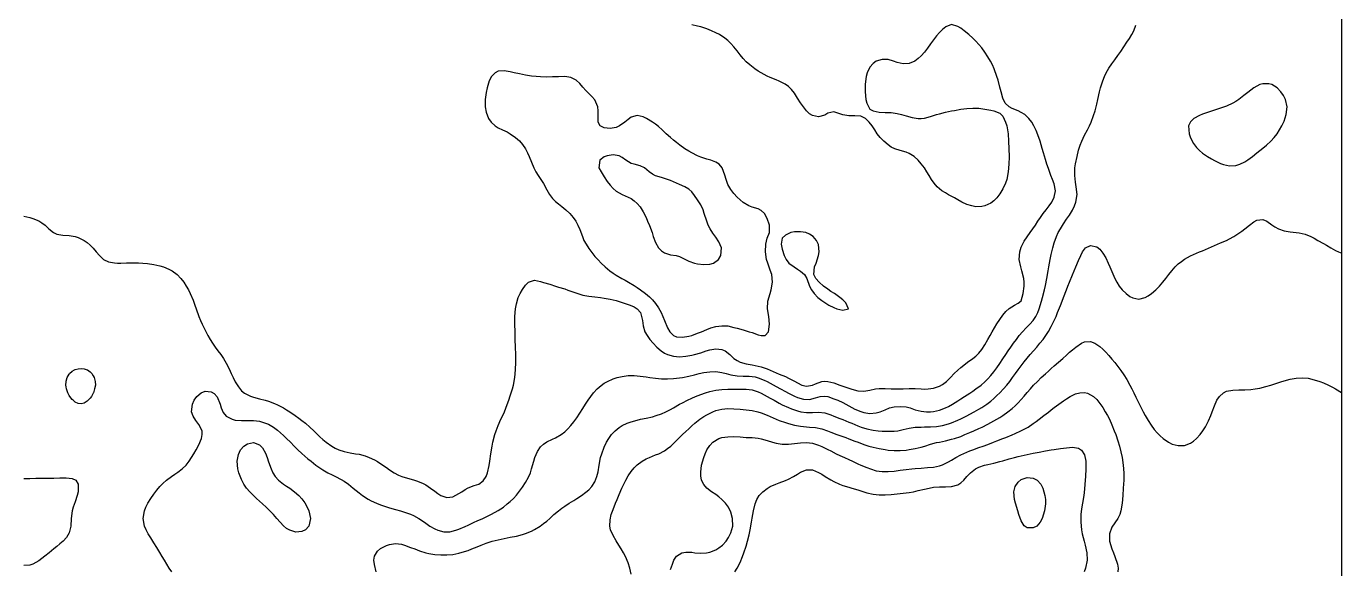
# Model space of a CAD drawing. Header units: metres. Extents: x 0 to 190, y 0 to 286.
# Drawn here: x 94.4 to 190, y 110.9 to 150.3 of the extents above; entities that cross this region are included whole.
import ezdxf

# ---------------------------------------------------------------- set-up
doc = ezdxf.new("R2010")
doc.units = ezdxf.units.M
doc.layers.add('engrave', color=7, linetype='Continuous')
doc.layers.add('outline', color=7, linetype='Continuous')

msp = doc.modelspace()

# ---------------------------------------------------------------- linework, layer by layer
at = {"layer": 'engrave'}
for points in [[(94.25, 136.52), (94.69, 136.44), (94.91, 136.37), (95.35, 136.18), (95.57, 136.05), (95.8, 135.88), (96.08, 135.6), (96.4, 135.33), (96.66, 135.22), (97.1, 135.14), (97.54, 135.12), (97.98, 135.05), (98.2, 134.98), (98.64, 134.77), (98.86, 134.62), (99.08, 134.43), (99.3, 134.21), (99.52, 133.94), (99.75, 133.67), (100.05, 133.39), (100.4, 133.21), (100.84, 133.13), (101.06, 133.11), (101.31, 133.11), (101.71, 133.13), (102.15, 133.14), (102.59, 133.13), (102.9, 133.11), (103.25, 133.08), (103.69, 133.02), (104.13, 132.92), (104.4, 132.84), (104.79, 132.68), (105.02, 132.56), (105.39, 132.28), (105.66, 132.01), (105.88, 131.73), (106.06, 131.45), (106.22, 131.18), (106.35, 130.9), (106.55, 130.43), (106.67, 130.07), (106.77, 129.79), (106.97, 129.24), (107.08, 128.96), (107.2, 128.69), (107.42, 128.24), (107.63, 127.85), (107.79, 127.58), (107.96, 127.3), (108.15, 127.02), (108.35, 126.75), (108.56, 126.47), (108.75, 126.19), (108.96, 125.86), (109.18, 125.43), (109.33, 125.09), (109.46, 124.81), (109.62, 124.49), (109.84, 124.13), (110.06, 123.85), (110.28, 123.66), (110.72, 123.45), (110.94, 123.39), (111.38, 123.27), (111.8, 123.15), (112.03, 123.08), (112.47, 122.93), (112.69, 122.83), (113.13, 122.6), (113.35, 122.47), (113.57, 122.32), (113.97, 122.04), (114.23, 121.85), (114.45, 121.69), (114.71, 121.49), (115.04, 121.21), (115.33, 120.94), (115.55, 120.72), (115.77, 120.51), (115.99, 120.3), (116.22, 120.11), (116.62, 119.83), (116.87, 119.68), (117.15, 119.55), (117.52, 119.43), (117.96, 119.34), (118.36, 119.27), (118.62, 119.23), (119.06, 119.11), (119.35, 119), (119.72, 118.82), (119.94, 118.7), (120.34, 118.44), (120.6, 118.27), (120.82, 118.11), (121.15, 117.89), (121.48, 117.71), (121.71, 117.61), (122.14, 117.5), (122.57, 117.38), (122.79, 117.31), (123.23, 117.13), (123.45, 117.01), (123.79, 116.78), (124.11, 116.55), (124.33, 116.39), (124.56, 116.23), (124.99, 116.08), (125.43, 116.15), (125.65, 116.26), (126.07, 116.51), (126.31, 116.67), (126.53, 116.79), (126.97, 116.97), (127.3, 117.06), (127.62, 117.3), (127.84, 117.61), (127.94, 117.89), (128.06, 118.41), (128.11, 118.72), (128.19, 119.27), (128.28, 119.82), (128.34, 120.11), (128.48, 120.66), (128.57, 120.94), (128.72, 121.31), (128.92, 121.77), (129.05, 122.04), (129.17, 122.32), (129.38, 122.85), (129.49, 123.15), (129.6, 123.48), (129.75, 123.98), (129.82, 124.26), (129.92, 124.81), (129.98, 125.36), (130, 125.92), (129.99, 126.47), (129.98, 127.02), (129.96, 127.58), (129.95, 128.13), (129.93, 128.69), (129.93, 129.24), (129.97, 129.79), (130.04, 130.17), (130.18, 130.62), (130.31, 130.9), (130.48, 131.2), (130.7, 131.51), (130.92, 131.73), (131.36, 131.88), (131.8, 131.78), (132.02, 131.71), (132.46, 131.58), (132.88, 131.45), (133.11, 131.38), (133.55, 131.24), (133.77, 131.16), (134.21, 131), (134.51, 130.9), (134.87, 130.8), (135.31, 130.72), (135.75, 130.67), (136.14, 130.62), (136.41, 130.58), (136.85, 130.49), (137.29, 130.39), (137.51, 130.32), (137.94, 130.19), (138.3, 130.07), (138.6, 129.93), (138.82, 129.79), (139.05, 129.52), (139.2, 128.96), (139.26, 128.57), (139.38, 128.13), (139.53, 127.85), (139.74, 127.58), (139.98, 127.3), (140.25, 127.02), (140.56, 126.75), (140.8, 126.58), (141.03, 126.47), (141.46, 126.35), (141.9, 126.32), (142.34, 126.35), (142.78, 126.43), (142.99, 126.48), (143.43, 126.61), (143.84, 126.75), (144.09, 126.82), (144.53, 126.9), (144.97, 126.84), (145.2, 126.75), (145.55, 126.47), (145.84, 126.19), (146.07, 126.04), (146.3, 125.92), (146.73, 125.81), (147.17, 125.73), (147.61, 125.64), (147.83, 125.58), (148.26, 125.43), (148.48, 125.33), (148.92, 125.15), (149.14, 125.05), (149.58, 124.87), (149.8, 124.77), (150.24, 124.54), (150.46, 124.42), (150.79, 124.26), (151.12, 124.17), (151.56, 124.24), (151.78, 124.34), (152.22, 124.51), (152.44, 124.54), (152.66, 124.53), (153.1, 124.42), (153.53, 124.26), (153.75, 124.19), (154.19, 124.04), (154.41, 123.96), (154.85, 123.83), (155.29, 123.81), (155.73, 123.9), (156.14, 123.98), (156.39, 124.01), (156.83, 124.02), (157.27, 123.99), (157.49, 123.98), (157.93, 123.98), (158.15, 123.99), (158.58, 124.01), (159.02, 124), (159.46, 123.98), (159.68, 123.97), (159.96, 123.98), (160.34, 124.03), (160.78, 124.19), (161, 124.31), (161.29, 124.53), (161.58, 124.81), (161.85, 125.09), (162.1, 125.33), (162.32, 125.53), (162.54, 125.71), (162.82, 125.92), (163.2, 126.19), (163.42, 126.37), (163.64, 126.58), (163.85, 126.85), (164.07, 127.18), (164.29, 127.57), (164.45, 127.85), (164.6, 128.13), (164.77, 128.41), (164.95, 128.7), (165.17, 129.03), (165.39, 129.33), (165.61, 129.6), (165.83, 129.81), (166.24, 130.07), (166.49, 130.2), (166.71, 130.37), (166.87, 130.9), (166.93, 131.45), (166.93, 131.73), (166.91, 132.01), (166.77, 132.56), (166.68, 132.84), (166.57, 133.39), (166.61, 133.94), (166.71, 134.28), (166.93, 134.71), (167.15, 135.03), (167.37, 135.33), (167.56, 135.6), (167.75, 135.88), (167.93, 136.16), (168.12, 136.43), (168.32, 136.71), (168.54, 136.99), (168.75, 137.27), (168.94, 137.54), (169.12, 137.92), (169.21, 138.37), (169.12, 138.87), (169, 139.2), (168.88, 139.48), (168.69, 139.98), (168.57, 140.31), (168.47, 140.65), (168.33, 141.14), (168.25, 141.44), (168.09, 141.97), (168, 142.25), (167.81, 142.74), (167.64, 143.08), (167.48, 143.35), (167.27, 143.63), (166.97, 143.91), (166.71, 144.07), (166.49, 144.18), (166.05, 144.36), (165.83, 144.47), (165.55, 144.74), (165.39, 145.09), (165.26, 145.57), (165.17, 145.9), (165.04, 146.4), (164.95, 146.68), (164.75, 147.23), (164.62, 147.51), (164.48, 147.78), (164.29, 148.11), (164.07, 148.45), (163.85, 148.75), (163.64, 149.01), (163.42, 149.25), (163.2, 149.46), (162.9, 149.72), (162.56, 150), (162.32, 150.18), (162.1, 150.31), (161.66, 150.44), (161.25, 150.27), (161, 150.09), (160.78, 149.87), (160.56, 149.62), (160.34, 149.34), (160.12, 149.04), (159.9, 148.73), (159.68, 148.43), (159.46, 148.18), (159.24, 147.98), (158.99, 147.78), (158.58, 147.62), (158.15, 147.59), (157.71, 147.7), (157.44, 147.78), (157.05, 147.9), (156.61, 147.92), (156.18, 147.78), (155.95, 147.62), (155.73, 147.36), (155.53, 146.95), (155.45, 146.68), (155.37, 146.12), (155.37, 145.57), (155.44, 145.01), (155.51, 144.73), (155.73, 144.31), (155.95, 144.18), (156.39, 144.08), (156.83, 144.07), (157.27, 144.05), (157.71, 143.98), (158.03, 143.91), (158.37, 143.81), (158.8, 143.69), (159.22, 143.63), (159.46, 143.63), (159.68, 143.65), (160.12, 143.76), (160.56, 143.91), (160.78, 143.97), (161.22, 144.09), (161.66, 144.18), (161.88, 144.21), (162.32, 144.29), (162.76, 144.35), (163.2, 144.38), (163.64, 144.37), (164.07, 144.31), (164.51, 144.23), (164.73, 144.17), (165.17, 144.02), (165.39, 143.79), (165.58, 143.35), (165.66, 143.08), (165.76, 142.52), (165.8, 141.97), (165.82, 141.42), (165.83, 140.87), (165.83, 140.85), (165.82, 140.31), (165.77, 139.76), (165.66, 139.2), (165.57, 138.93), (165.39, 138.52), (165.17, 138.15), (164.95, 137.87), (164.73, 137.64), (164.51, 137.47), (164.07, 137.27), (163.85, 137.22), (163.42, 137.21), (163.12, 137.27), (162.76, 137.37), (162.41, 137.54), (162.1, 137.72), (161.88, 137.85), (161.44, 138.09), (161.22, 138.22), (160.96, 138.37), (160.62, 138.65), (160.39, 138.93), (160.2, 139.2), (160.03, 139.48), (159.87, 139.76), (159.68, 140.05), (159.46, 140.34), (159.24, 140.59), (158.93, 140.86), (158.58, 141.08), (158.37, 141.17), (157.93, 141.3), (157.54, 141.42), (157.27, 141.55), (157.05, 141.7), (156.74, 141.97), (156.48, 142.25), (156.26, 142.52), (156.07, 142.8), (155.88, 143.08), (155.67, 143.35), (155.4, 143.63), (155.07, 143.79), (154.63, 143.82), (154.19, 143.82), (153.75, 143.89), (153.53, 143.95), (153.1, 144.1), (152.66, 144.01), (152.44, 143.87), (152, 143.74), (151.56, 143.83), (151.34, 143.97), (151.11, 144.18), (150.89, 144.46), (150.68, 144.75), (150.46, 145.11), (150.24, 145.46), (150.02, 145.73), (149.8, 145.95), (149.56, 146.12), (149.14, 146.33), (148.92, 146.42), (148.48, 146.59), (148.26, 146.69), (147.83, 146.93), (147.61, 147.07), (147.37, 147.23), (147, 147.51), (146.73, 147.75), (146.51, 147.98), (146.29, 148.25), (146.07, 148.54), (145.85, 148.82), (145.63, 149.07), (145.41, 149.28), (145.19, 149.46), (144.79, 149.72), (144.53, 149.85), (144.21, 150), (143.87, 150.13), (143.43, 150.27), (143.21, 150.32), (142.78, 150.43)], [(105.01, 110.68), (104.81, 110.97), (104.64, 111.25), (104.47, 111.53), (104.31, 111.8), (104.13, 112.1), (103.91, 112.46), (103.69, 112.81), (103.47, 113.17), (103.29, 113.46), (103.14, 113.74), (103.03, 114.02), (102.92, 114.57), (103.01, 115.12), (103.12, 115.4), (103.26, 115.68), (103.47, 116.02), (103.69, 116.34), (103.91, 116.63), (104.13, 116.88), (104.35, 117.1), (104.62, 117.34), (104.99, 117.61), (105.23, 117.78), (105.45, 117.92), (105.77, 118.17), (106.06, 118.44), (106.27, 118.72), (106.44, 119), (106.61, 119.27), (106.78, 119.55), (106.98, 119.92), (107.17, 120.38), (107.22, 120.66), (107.2, 120.94), (106.98, 121.4), (106.76, 121.69), (106.55, 122.01), (106.43, 122.32), (106.5, 122.87), (106.63, 123.15), (106.83, 123.43), (107.14, 123.7), (107.42, 123.81), (107.86, 123.76), (108.08, 123.64), (108.3, 123.4), (108.52, 122.87), (108.59, 122.6), (108.74, 122.26), (108.96, 121.99), (109.39, 121.77), (109.62, 121.72), (110.06, 121.69), (110.5, 121.69), (110.94, 121.68), (111.38, 121.63), (111.81, 121.5), (112.03, 121.41), (112.39, 121.21), (112.69, 120.99), (112.91, 120.8), (113.13, 120.6), (113.35, 120.38), (113.62, 120.11), (113.89, 119.83), (114.17, 119.55), (114.45, 119.29), (114.67, 119.09), (114.89, 118.91), (115.12, 118.72), (115.48, 118.44), (115.77, 118.24), (115.99, 118.09), (116.34, 117.89), (116.65, 117.73), (116.9, 117.61), (117.3, 117.4), (117.52, 117.27), (117.84, 117.06), (118.18, 116.78), (118.4, 116.6), (118.62, 116.42), (118.87, 116.23), (119.28, 115.97), (119.5, 115.85), (119.87, 115.68), (120.16, 115.56), (120.6, 115.41), (120.82, 115.34), (121.26, 115.22), (121.61, 115.12), (121.92, 115.03), (122.35, 114.87), (122.57, 114.78), (122.95, 114.57), (123.23, 114.39), (123.45, 114.23), (123.75, 114.02), (124.11, 113.81), (124.33, 113.71), (124.77, 113.6), (125.21, 113.6), (125.65, 113.71), (125.87, 113.79), (126.31, 113.98), (126.53, 114.09), (126.97, 114.29), (127.19, 114.39), (127.6, 114.57), (127.84, 114.68), (128.18, 114.85), (128.5, 115.02), (128.72, 115.15), (129.11, 115.4), (129.38, 115.62), (129.6, 115.81), (129.82, 116.03), (130.04, 116.27), (130.26, 116.54), (130.48, 116.83), (130.7, 117.17), (130.92, 117.56), (131.06, 117.89), (131.15, 118.17), (131.31, 118.72), (131.39, 119), (131.58, 119.44), (131.8, 119.76), (132.02, 119.97), (132.24, 120.13), (132.67, 120.34), (132.89, 120.43), (133.29, 120.66), (133.55, 120.86), (133.77, 121.08), (133.99, 121.32), (134.21, 121.59), (134.43, 121.89), (134.65, 122.21), (134.87, 122.55), (135.07, 122.87), (135.25, 123.15), (135.44, 123.43), (135.65, 123.7), (135.91, 123.98), (136.19, 124.23), (136.41, 124.39), (136.65, 124.53), (137.07, 124.72), (137.36, 124.81), (137.73, 124.89), (138.16, 124.95), (138.6, 124.95), (139.04, 124.91), (139.48, 124.85), (139.74, 124.81), (140.14, 124.75), (140.58, 124.71), (141.02, 124.7), (141.46, 124.73), (141.9, 124.79), (142.12, 124.82), (142.56, 124.91), (142.99, 125.01), (143.31, 125.09), (143.65, 125.16), (144.09, 125.23), (144.53, 125.24), (144.97, 125.17), (145.28, 125.09), (145.63, 125), (146.07, 124.93), (146.51, 124.91), (146.95, 124.9), (147.39, 124.85), (147.61, 124.79), (148.05, 124.62), (148.26, 124.52), (148.7, 124.27), (148.92, 124.15), (149.22, 123.98), (149.58, 123.78), (149.8, 123.67), (150.24, 123.45), (150.46, 123.36), (150.9, 123.23), (151.34, 123.21), (151.78, 123.32), (152.12, 123.43), (152.44, 123.46), (152.66, 123.43), (153.1, 123.27), (153.39, 123.15), (153.75, 122.99), (153.98, 122.87), (154.41, 122.64), (154.63, 122.52), (155.07, 122.33), (155.29, 122.26), (155.73, 122.19), (156.17, 122.23), (156.46, 122.32), (156.83, 122.47), (157.15, 122.6), (157.49, 122.68), (157.93, 122.71), (158.37, 122.67), (158.64, 122.6), (159.02, 122.47), (159.46, 122.36), (159.84, 122.32), (160.12, 122.32), (160.34, 122.34), (160.78, 122.44), (161.21, 122.6), (161.44, 122.71), (161.72, 122.87), (162.1, 123.11), (162.32, 123.26), (162.59, 123.43), (162.98, 123.68), (163.2, 123.82), (163.43, 123.98), (163.8, 124.26), (164.07, 124.5), (164.29, 124.71), (164.51, 124.96), (164.73, 125.22), (164.95, 125.52), (165.17, 125.83), (165.39, 126.16), (165.59, 126.47), (165.78, 126.75), (165.97, 127.02), (166.16, 127.3), (166.37, 127.58), (166.58, 127.85), (166.82, 128.13), (167.07, 128.41), (167.34, 128.69), (167.58, 128.96), (167.77, 129.24), (167.92, 129.52), (168.03, 129.79), (168.2, 130.35), (168.27, 130.62), (168.4, 131.18), (168.47, 131.48), (168.57, 132.01), (168.67, 132.56), (168.72, 132.84), (168.83, 133.39), (168.9, 133.75), (169.02, 134.22), (169.12, 134.59), (169.29, 135.05), (169.41, 135.33), (169.56, 135.62), (169.78, 135.97), (170, 136.3), (170.22, 136.61), (170.44, 136.96), (170.6, 137.27), (170.69, 137.54), (170.77, 138.1), (170.72, 138.65), (170.66, 139), (170.61, 139.48), (170.62, 140.03), (170.66, 140.33), (170.77, 140.86), (170.88, 141.33), (171, 141.69), (171.11, 141.97), (171.32, 142.41), (171.53, 142.8), (171.67, 143.08), (171.8, 143.35), (171.98, 143.83), (172.08, 144.18), (172.2, 144.66), (172.28, 145.01), (172.41, 145.57), (172.48, 145.85), (172.64, 146.35), (172.76, 146.68), (172.89, 146.95), (173.08, 147.27), (173.3, 147.6), (173.52, 147.89), (173.74, 148.19), (173.96, 148.5), (174.17, 148.84), (174.39, 149.17), (174.58, 149.44), (174.76, 149.72), (174.91, 150), (175.05, 150.41)], [(141.68, 127.77), (142.12, 127.73), (142.56, 127.8), (142.78, 127.86), (143.21, 128.02), (143.5, 128.13), (143.87, 128.3), (144.17, 128.41), (144.53, 128.52), (144.97, 128.57), (145.41, 128.55), (145.85, 128.45), (146.07, 128.39), (146.51, 128.27), (146.95, 128.13), (147.17, 128.07), (147.61, 127.92), (147.83, 127.85), (148.11, 127.85), (148.36, 128.13), (148.43, 128.69), (148.38, 129.24), (148.28, 129.79), (148.32, 130.35), (148.47, 130.9), (148.55, 131.18), (148.65, 131.73), (148.6, 132.28), (148.48, 132.61), (148.3, 133.11), (148.22, 133.39), (148.14, 133.94), (148.16, 134.5), (148.26, 134.93), (148.43, 135.33), (148.42, 135.88), (148.26, 136.35), (148.06, 136.71), (147.83, 136.95), (147.61, 137.06), (147.17, 137.17), (146.93, 137.27), (146.51, 137.52), (146.29, 137.71), (146.07, 137.92), (145.85, 138.17), (145.63, 138.46), (145.41, 138.84), (145.27, 139.2), (145.19, 139.5), (144.99, 140.03), (144.77, 140.31), (144.53, 140.46), (144.17, 140.59), (143.87, 140.66), (143.43, 140.82), (143.21, 140.91), (142.78, 141.12), (142.56, 141.24), (142.28, 141.42), (141.91, 141.69), (141.68, 141.88), (141.46, 142.06), (141.23, 142.25), (140.93, 142.52), (140.63, 142.8), (140.36, 143.03), (140.14, 143.21), (139.92, 143.36), (139.5, 143.63), (139.26, 143.75), (138.82, 143.84), (138.38, 143.71), (138.16, 143.56), (137.91, 143.35), (137.52, 143.08), (137.29, 142.98), (136.85, 142.89), (136.41, 142.94), (136.12, 143.08), (135.97, 143.36), (135.97, 143.86), (135.98, 144.18), (135.96, 144.46), (135.75, 144.99), (135.53, 145.23), (135.31, 145.43), (135.09, 145.65), (134.87, 145.9), (134.65, 146.16), (134.39, 146.4), (133.99, 146.59), (133.55, 146.67), (133.11, 146.66), (132.67, 146.64), (132.24, 146.63), (131.8, 146.65), (131.48, 146.68), (131.14, 146.71), (130.7, 146.78), (130.26, 146.86), (129.89, 146.95), (129.6, 147.02), (129.16, 147.08), (128.72, 147.05), (128.5, 146.95), (128.23, 146.68), (128.06, 146.35), (127.91, 145.85), (127.84, 145.52), (127.77, 145.01), (127.77, 144.46), (127.84, 144.08), (128.01, 143.63), (128.2, 143.35), (128.49, 143.08), (128.72, 142.94), (129.02, 142.8), (129.38, 142.65), (129.6, 142.52), (129.98, 142.25), (130.26, 141.99), (130.48, 141.74), (130.7, 141.42), (130.85, 141.14), (130.98, 140.86), (131.14, 140.46), (131.31, 140.03), (131.45, 139.76), (131.62, 139.48), (131.82, 139.2), (132.02, 138.89), (132.24, 138.45), (132.44, 138.1), (132.66, 137.82), (132.89, 137.6), (133.11, 137.42), (133.33, 137.24), (133.63, 136.99), (133.92, 136.71), (134.16, 136.43), (134.35, 136.16), (134.51, 135.88), (134.65, 135.56), (134.84, 135.05), (134.95, 134.77), (135.1, 134.5), (135.31, 134.18), (135.53, 133.88), (135.75, 133.61), (135.97, 133.36), (136.2, 133.11), (136.49, 132.84), (136.83, 132.56), (137.07, 132.39), (137.29, 132.25), (137.7, 132.01), (137.94, 131.88), (138.19, 131.73), (138.6, 131.48), (138.82, 131.34), (139.06, 131.18), (139.43, 130.9), (139.7, 130.66), (139.92, 130.44), (140.14, 130.18), (140.36, 129.86), (140.56, 129.52), (140.69, 129.24), (140.8, 128.96), (141.02, 128.41), (141.18, 128.13), (141.46, 127.87), (141.68, 127.77)], [(181.42, 140.28), (181.86, 140.19), (182.3, 140.21), (182.6, 140.31), (182.96, 140.48), (183.18, 140.62), (183.51, 140.86), (183.84, 141.13), (184.06, 141.3), (184.28, 141.48), (184.54, 141.69), (184.84, 141.97), (185.09, 142.25), (185.31, 142.52), (185.49, 142.8), (185.65, 143.08), (185.81, 143.43), (185.97, 143.91), (186.03, 144.46), (185.92, 145.01), (185.78, 145.29), (185.58, 145.57), (185.31, 145.85), (184.93, 146.09), (184.71, 146.15), (184.28, 146.15), (184.06, 146.09), (183.62, 145.85), (183.4, 145.69), (183.18, 145.52), (182.89, 145.29), (182.52, 145.01), (182.3, 144.87), (182.08, 144.74), (181.64, 144.53), (181.42, 144.44), (180.98, 144.3), (180.61, 144.18), (180.32, 144.09), (179.88, 143.93), (179.66, 143.83), (179.26, 143.63), (179.01, 143.39), (178.87, 143.08), (178.91, 142.52), (179.01, 142.22), (179.23, 141.8), (179.44, 141.51), (179.66, 141.29), (179.88, 141.11), (180.24, 140.86), (180.54, 140.69), (180.76, 140.57), (181.2, 140.36), (181.42, 140.28)], [(143.21, 133.07), (143.65, 133.02), (144.09, 133.03), (144.36, 133.11), (144.72, 133.39), (144.89, 133.67), (144.93, 134.22), (144.75, 134.66), (144.53, 135), (144.31, 135.3), (144.11, 135.6), (143.98, 135.88), (143.87, 136.16), (143.69, 136.71), (143.6, 136.99), (143.43, 137.35), (143.21, 137.72), (142.99, 138.03), (142.78, 138.3), (142.56, 138.49), (142.29, 138.65), (141.9, 138.83), (141.68, 138.93), (141.24, 139.13), (141.02, 139.2), (140.58, 139.33), (140.14, 139.46), (139.92, 139.59), (139.69, 139.76), (139.34, 140.03), (139.04, 140.19), (138.6, 140.3), (138.38, 140.36), (138, 140.59), (137.73, 140.8), (137.51, 140.91), (137.07, 140.99), (136.63, 140.92), (136.41, 140.83), (136.1, 140.59), (136.04, 140.03), (136.19, 139.74), (136.41, 139.38), (136.63, 139.05), (136.85, 138.77), (137.07, 138.54), (137.29, 138.35), (137.73, 138.11), (137.94, 138.01), (138.37, 137.82), (138.6, 137.65), (138.82, 137.45), (139.04, 137.2), (139.26, 136.84), (139.46, 136.43), (139.57, 136.16), (139.7, 135.86), (139.9, 135.33), (139.98, 135.05), (140.14, 134.62), (140.36, 134.23), (140.58, 134.01), (140.8, 133.87), (141.24, 133.73), (141.66, 133.67), (141.9, 133.59), (142.32, 133.39), (142.56, 133.26), (142.99, 133.12), (143.21, 133.07)], [(119.86, 110.7), (119.72, 111.22), (119.68, 111.53), (119.72, 111.83), (119.94, 112.19), (120.16, 112.38), (120.6, 112.61), (120.82, 112.68), (121.26, 112.74), (121.7, 112.69), (121.92, 112.63), (122.35, 112.47), (122.65, 112.36), (123.01, 112.22), (123.45, 112.08), (123.67, 112.03), (124.11, 111.95), (124.55, 111.92), (124.99, 111.92), (125.43, 111.96), (125.87, 112.05), (126.09, 112.11), (126.53, 112.25), (126.8, 112.36), (127.19, 112.51), (127.48, 112.63), (127.84, 112.77), (128.27, 112.91), (128.5, 112.97), (128.94, 113.07), (129.38, 113.16), (129.6, 113.2), (130.04, 113.29), (130.48, 113.41), (130.7, 113.48), (131.14, 113.65), (131.36, 113.76), (131.76, 114.02), (132.02, 114.2), (132.24, 114.38), (132.46, 114.57), (132.77, 114.85), (133.09, 115.12), (133.33, 115.31), (133.55, 115.47), (133.87, 115.68), (134.21, 115.88), (134.43, 116.02), (134.76, 116.23), (135.09, 116.47), (135.31, 116.65), (135.53, 116.89), (135.75, 117.24), (135.89, 117.61), (135.97, 117.95), (136.05, 118.44), (136.16, 119), (136.24, 119.27), (136.41, 119.74), (136.59, 120.11), (136.76, 120.38), (136.96, 120.66), (137.22, 120.94), (137.51, 121.18), (137.73, 121.32), (138.08, 121.49), (138.38, 121.6), (138.82, 121.71), (139.05, 121.77), (139.48, 121.86), (139.92, 121.96), (140.19, 122.04), (140.58, 122.18), (140.9, 122.32), (141.24, 122.49), (141.46, 122.61), (141.9, 122.86), (142.12, 122.97), (142.46, 123.15), (142.78, 123.3), (143.06, 123.43), (143.43, 123.58), (143.77, 123.7), (144.09, 123.8), (144.53, 123.89), (144.97, 123.94), (145.41, 123.95), (145.85, 123.95), (146.29, 123.96), (146.73, 123.97), (147.17, 123.92), (147.61, 123.77), (147.83, 123.67), (148.26, 123.43), (148.48, 123.31), (148.76, 123.15), (149.14, 122.94), (149.36, 122.83), (149.8, 122.62), (150.02, 122.53), (150.46, 122.38), (150.71, 122.32), (151.12, 122.26), (151.56, 122.26), (152, 122.29), (152.44, 122.25), (152.88, 122.09), (153.1, 122), (153.53, 121.84), (153.75, 121.75), (154.19, 121.57), (154.41, 121.48), (154.85, 121.3), (155.08, 121.21), (155.51, 121.07), (155.95, 120.98), (156.33, 120.94), (156.61, 120.92), (157.05, 120.9), (157.49, 120.91), (157.75, 120.94), (158.15, 121.02), (158.58, 121.12), (159.02, 121.19), (159.46, 121.21), (159.68, 121.22), (160.12, 121.23), (160.56, 121.26), (161, 121.33), (161.44, 121.44), (161.66, 121.51), (162.1, 121.7), (162.32, 121.81), (162.76, 122.03), (162.98, 122.15), (163.3, 122.32), (163.64, 122.51), (163.85, 122.64), (164.21, 122.87), (164.51, 123.1), (164.73, 123.29), (164.95, 123.49), (165.17, 123.7), (165.43, 123.98), (165.66, 124.26), (165.88, 124.53), (166.08, 124.81), (166.29, 125.09), (166.49, 125.36), (166.71, 125.66), (166.93, 125.94), (167.15, 126.21), (167.37, 126.47), (167.61, 126.75), (167.85, 127.02), (168.08, 127.3), (168.3, 127.58), (168.5, 127.85), (168.69, 128.14), (168.9, 128.51), (169.12, 128.95), (169.25, 129.24), (169.36, 129.52), (169.56, 130.05), (169.68, 130.35), (169.78, 130.63), (170, 131.18), (170.11, 131.45), (170.22, 131.73), (170.44, 132.27), (170.57, 132.56), (170.68, 132.84), (170.88, 133.31), (171.04, 133.67), (171.18, 133.94), (171.39, 134.22), (171.76, 134.39), (172.2, 134.29), (172.42, 134.12), (172.64, 133.85), (172.86, 133.49), (173.04, 133.11), (173.16, 132.84), (173.3, 132.5), (173.51, 132.01), (173.66, 131.73), (173.83, 131.45), (174.05, 131.18), (174.33, 130.9), (174.61, 130.69), (174.83, 130.59), (175.27, 130.51), (175.71, 130.62), (175.93, 130.73), (176.18, 130.9), (176.5, 131.18), (176.77, 131.45), (177, 131.73), (177.22, 132.01), (177.43, 132.28), (177.65, 132.56), (177.9, 132.84), (178.13, 133.06), (178.35, 133.24), (178.57, 133.4), (179.01, 133.65), (179.23, 133.75), (179.66, 133.93), (179.88, 134.02), (180.32, 134.21), (180.54, 134.3), (180.98, 134.49), (181.2, 134.58), (181.64, 134.77), (181.86, 134.88), (182.16, 135.05), (182.52, 135.29), (182.74, 135.45), (182.96, 135.62), (183.3, 135.88), (183.62, 136.11), (183.84, 136.23), (184.28, 136.29), (184.55, 136.16), (184.93, 135.9), (185.15, 135.75), (185.42, 135.6), (185.81, 135.47), (186.25, 135.39), (186.69, 135.33), (186.91, 135.31), (187.35, 135.22), (187.76, 135.05), (188.01, 134.93), (188.27, 134.77), (188.67, 134.54), (188.89, 134.41), (189.21, 134.22), (189.55, 134.04), (189.76, 133.94), (190, 133.85)], [(153.31, 129.79), (153.75, 129.7), (154.17, 129.79), (153.97, 130.23), (153.75, 130.44), (153.53, 130.62), (153.14, 130.9), (152.88, 131.06), (152.66, 131.22), (152.35, 131.45), (152.03, 131.73), (151.8, 132.01), (151.66, 132.28), (151.71, 132.84), (151.81, 133.11), (151.99, 133.67), (152.04, 133.94), (152, 134.46), (151.85, 134.77), (151.6, 135.05), (151.34, 135.22), (151.07, 135.33), (150.68, 135.4), (150.24, 135.38), (149.97, 135.33), (149.58, 135.16), (149.36, 134.94), (149.28, 134.5), (149.36, 134.13), (149.5, 133.67), (149.63, 133.39), (149.84, 133.11), (150.22, 132.84), (150.46, 132.69), (150.68, 132.54), (150.96, 132.28), (151.13, 132.01), (151.33, 131.45), (151.47, 131.18), (151.67, 130.9), (151.94, 130.62), (152.22, 130.41), (152.44, 130.26), (152.74, 130.07), (153.1, 129.9), (153.31, 129.79)], [(138.38, 110.52), (138.28, 110.97), (138.16, 111.34), (137.96, 111.8), (137.82, 112.08), (137.65, 112.36), (137.48, 112.63), (137.29, 112.94), (137.07, 113.32), (136.88, 113.74), (136.83, 114.02), (136.85, 114.47), (136.93, 114.85), (137.07, 115.23), (137.24, 115.68), (137.35, 115.95), (137.51, 116.31), (137.71, 116.78), (137.84, 117.06), (137.98, 117.34), (138.16, 117.66), (138.38, 117.98), (138.6, 118.24), (138.82, 118.46), (139.18, 118.72), (139.48, 118.89), (139.72, 119), (140.14, 119.18), (140.38, 119.27), (140.8, 119.49), (141.02, 119.64), (141.26, 119.83), (141.55, 120.11), (141.83, 120.38), (142.11, 120.66), (142.34, 120.88), (142.56, 121.09), (142.78, 121.29), (143, 121.49), (143.36, 121.77), (143.65, 121.97), (143.87, 122.1), (144.31, 122.32), (144.53, 122.4), (144.97, 122.51), (145.41, 122.55), (145.85, 122.54), (146.29, 122.51), (146.73, 122.47), (147.17, 122.41), (147.57, 122.32), (147.83, 122.24), (148.26, 122.07), (148.48, 121.98), (148.92, 121.78), (149.14, 121.69), (149.58, 121.53), (149.8, 121.46), (150.24, 121.35), (150.68, 121.28), (151.12, 121.23), (151.34, 121.21), (151.78, 121.17), (152.22, 121.08), (152.64, 120.94), (152.88, 120.84), (153.31, 120.67), (153.53, 120.59), (153.97, 120.44), (154.19, 120.36), (154.63, 120.19), (154.86, 120.11), (155.29, 119.94), (155.64, 119.83), (155.95, 119.74), (156.39, 119.64), (156.83, 119.57), (157.05, 119.54), (157.49, 119.51), (157.93, 119.51), (158.37, 119.54), (158.58, 119.57), (159.02, 119.64), (159.46, 119.75), (159.71, 119.83), (160.12, 119.96), (160.56, 120.08), (160.78, 120.12), (161.22, 120.21), (161.66, 120.32), (161.88, 120.38), (162.32, 120.53), (162.63, 120.66), (162.98, 120.81), (163.28, 120.94), (163.64, 121.1), (163.89, 121.21), (164.29, 121.41), (164.51, 121.53), (164.94, 121.77), (165.17, 121.91), (165.39, 122.06), (165.75, 122.32), (166.05, 122.56), (166.27, 122.76), (166.49, 122.97), (166.71, 123.2), (166.93, 123.45), (167.15, 123.71), (167.38, 123.98), (167.62, 124.26), (167.89, 124.53), (168.17, 124.81), (168.47, 125.07), (168.69, 125.27), (168.9, 125.46), (169.12, 125.65), (169.42, 125.92), (169.73, 126.19), (170, 126.44), (170.22, 126.64), (170.44, 126.83), (170.69, 127.02), (171.1, 127.3), (171.32, 127.4), (171.76, 127.43), (172.06, 127.3), (172.42, 127.06), (172.64, 126.86), (172.86, 126.64), (173.08, 126.4), (173.3, 126.15), (173.52, 125.89), (173.74, 125.61), (173.96, 125.32), (174.17, 125.01), (174.39, 124.66), (174.61, 124.26), (174.76, 123.98), (174.9, 123.7), (175.05, 123.39), (175.27, 122.94), (175.44, 122.6), (175.58, 122.32), (175.73, 122.04), (175.93, 121.69), (176.15, 121.35), (176.37, 121.04), (176.59, 120.78), (176.81, 120.56), (177.03, 120.37), (177.42, 120.11), (177.69, 119.97), (178.13, 119.86), (178.57, 119.88), (179.01, 120.04), (179.23, 120.18), (179.46, 120.38), (179.72, 120.66), (179.92, 120.94), (180.1, 121.22), (180.32, 121.65), (180.49, 122.04), (180.6, 122.32), (180.76, 122.76), (180.94, 123.15), (181.12, 123.43), (181.42, 123.7), (181.64, 123.81), (182.08, 123.9), (182.52, 123.92), (182.96, 123.92), (183.4, 123.94), (183.72, 123.98), (184.06, 124.04), (184.49, 124.15), (184.86, 124.26), (185.15, 124.35), (185.59, 124.5), (185.81, 124.57), (186.25, 124.69), (186.69, 124.77), (187.13, 124.79), (187.57, 124.75), (188.01, 124.65), (188.4, 124.53), (188.67, 124.43), (189.05, 124.26), (189.33, 124.11), (189.56, 123.98), (189.98, 123.72), (190, 123.71)], [(97.98, 123.02), (97.83, 123.15), (97.76, 123.21), (97.59, 123.43), (97.54, 123.5), (97.44, 123.7), (97.35, 123.98), (97.32, 124.14), (97.31, 124.26), (97.32, 124.53), (97.32, 124.54), (97.41, 124.81), (97.54, 125.05), (97.57, 125.09), (97.76, 125.26), (97.93, 125.36), (97.98, 125.39), (98.2, 125.45), (98.42, 125.47), (98.64, 125.44), (98.86, 125.37), (98.87, 125.36), (99.08, 125.21), (99.2, 125.09), (99.3, 124.93), (99.36, 124.81), (99.44, 124.53), (99.45, 124.26), (99.4, 123.98), (99.31, 123.7), (99.3, 123.68), (99.16, 123.43), (99.08, 123.31), (98.93, 123.15), (98.86, 123.08), (98.64, 122.95), (98.42, 122.9), (98.2, 122.93), (97.98, 123.02)], [(141.24, 110.87), (141.37, 111.25), (141.48, 111.53), (141.68, 111.84), (142.06, 112.08), (142.34, 112.13), (142.78, 112.11), (143.01, 112.08), (143.43, 112.05), (143.85, 112.08), (144.09, 112.13), (144.53, 112.3), (144.75, 112.43), (145.01, 112.63), (145.27, 112.91), (145.46, 113.19), (145.63, 113.53), (145.76, 114.02), (145.75, 114.57), (145.63, 115.02), (145.44, 115.4), (145.24, 115.68), (144.97, 115.95), (144.75, 116.14), (144.53, 116.3), (144.22, 116.51), (143.87, 116.78), (143.65, 117.03), (143.49, 117.34), (143.43, 117.67), (143.43, 117.94), (143.5, 118.44), (143.65, 119), (143.75, 119.27), (143.88, 119.55), (144.09, 119.88), (144.31, 120.11), (144.75, 120.38), (144.97, 120.45), (145.41, 120.51), (145.85, 120.52), (146.29, 120.49), (146.73, 120.46), (147.17, 120.44), (147.61, 120.39), (147.83, 120.35), (148.26, 120.23), (148.65, 120.11), (148.92, 120.03), (149.36, 119.96), (149.8, 119.96), (150.24, 120.01), (150.68, 120.06), (151.12, 120.08), (151.56, 120.03), (152, 119.9), (152.22, 119.8), (152.66, 119.58), (152.88, 119.47), (153.28, 119.27), (153.53, 119.15), (153.87, 119), (154.19, 118.84), (154.45, 118.72), (154.85, 118.54), (155.07, 118.44), (155.51, 118.26), (155.76, 118.17), (156.17, 118.04), (156.61, 117.97), (157.05, 117.97), (157.49, 118.01), (157.93, 118.07), (158.37, 118.12), (158.76, 118.17), (159.02, 118.19), (159.46, 118.22), (159.9, 118.26), (160.34, 118.3), (160.78, 118.39), (161, 118.46), (161.44, 118.68), (161.66, 118.81), (161.96, 119), (162.32, 119.18), (162.54, 119.29), (162.98, 119.47), (163.2, 119.56), (163.64, 119.72), (163.95, 119.83), (164.29, 119.95), (164.71, 120.11), (164.95, 120.2), (165.39, 120.37), (165.61, 120.46), (166.05, 120.65), (166.27, 120.74), (166.7, 120.94), (166.93, 121.06), (167.21, 121.21), (167.59, 121.46), (167.81, 121.62), (168.03, 121.78), (168.37, 122.04), (168.69, 122.29), (168.9, 122.46), (169.12, 122.63), (169.45, 122.87), (169.78, 123.11), (170, 123.26), (170.28, 123.43), (170.66, 123.61), (170.97, 123.7), (171.32, 123.73), (171.54, 123.68), (171.96, 123.43), (172.2, 123.2), (172.42, 122.93), (172.64, 122.62), (172.82, 122.32), (172.98, 122.04), (173.12, 121.77), (173.3, 121.38), (173.48, 120.94), (173.59, 120.66), (173.74, 120.21), (173.85, 119.83), (173.96, 119.4), (174.04, 119), (174.13, 118.44), (174.17, 117.89), (174.18, 117.61), (174.17, 117.34), (174.13, 116.78), (174.09, 116.23), (174.05, 115.68), (173.96, 115.12), (173.87, 114.85), (173.74, 114.57), (173.52, 114.26), (173.3, 113.93), (173.12, 113.46), (173.12, 112.91), (173.29, 112.36), (173.41, 112.08), (173.52, 111.8), (173.71, 111.25), (173.75, 110.97), (173.74, 110.68)], [(113.57, 113.71), (113.35, 113.85), (113.13, 114.03), (112.87, 114.29), (112.63, 114.57), (112.39, 114.85), (112.13, 115.12), (111.85, 115.4), (111.6, 115.63), (111.38, 115.82), (111.16, 116.01), (110.93, 116.23), (110.67, 116.51), (110.44, 116.78), (110.25, 117.06), (110.06, 117.4), (109.87, 117.89), (109.81, 118.17), (109.76, 118.72), (109.84, 119.22), (109.99, 119.55), (110.23, 119.83), (110.5, 119.99), (110.94, 120.08), (111.38, 119.91), (111.6, 119.69), (111.81, 119.31), (111.93, 119), (112.03, 118.68), (112.22, 118.17), (112.35, 117.89), (112.52, 117.61), (112.76, 117.34), (113.13, 117.06), (113.35, 116.91), (113.57, 116.77), (113.92, 116.51), (114.23, 116.23), (114.45, 115.99), (114.67, 115.7), (114.85, 115.4), (114.97, 115.12), (115.08, 114.57), (114.97, 114.02), (114.73, 113.74), (114.45, 113.61), (114.01, 113.58), (113.57, 113.71)], [(145.92, 110.7), (146.09, 110.97), (146.29, 111.37), (146.47, 111.8), (146.57, 112.08), (146.73, 112.55), (146.83, 112.91), (146.95, 113.39), (147.02, 113.74), (147.12, 114.29), (147.17, 114.59), (147.26, 115.12), (147.39, 115.63), (147.52, 115.95), (147.69, 116.23), (147.94, 116.51), (148.26, 116.75), (148.48, 116.88), (148.89, 117.06), (149.14, 117.16), (149.58, 117.33), (149.8, 117.42), (150.18, 117.61), (150.46, 117.78), (150.68, 117.92), (151.12, 118.11), (151.56, 118.11), (152, 117.91), (152.22, 117.78), (152.48, 117.61), (152.88, 117.37), (153.1, 117.25), (153.51, 117.06), (153.75, 116.97), (154.19, 116.84), (154.41, 116.78), (154.85, 116.65), (155.29, 116.51), (155.51, 116.44), (155.95, 116.33), (156.39, 116.29), (156.83, 116.29), (157.27, 116.32), (157.71, 116.36), (158.15, 116.4), (158.58, 116.45), (158.89, 116.51), (159.24, 116.59), (159.68, 116.7), (160.02, 116.78), (160.34, 116.83), (160.78, 116.86), (161.22, 116.86), (161.66, 116.88), (162.1, 117.01), (162.32, 117.15), (162.54, 117.36), (162.77, 117.61), (163.04, 117.89), (163.39, 118.17), (163.64, 118.3), (164.05, 118.44), (164.29, 118.5), (164.73, 118.59), (165.17, 118.7), (165.39, 118.76), (165.83, 118.89), (166.22, 119), (166.49, 119.07), (166.93, 119.17), (167.37, 119.26), (167.59, 119.3), (168.03, 119.39), (168.47, 119.47), (168.9, 119.55), (169.12, 119.58), (169.56, 119.65), (170, 119.71), (170.44, 119.74), (170.88, 119.67), (171.1, 119.53), (171.32, 119.2), (171.42, 118.72), (171.42, 118.17), (171.39, 117.61), (171.35, 117.06), (171.32, 116.7), (171.26, 116.23), (171.17, 115.68), (171.1, 115.26), (171.06, 114.85), (171.05, 114.29), (171.1, 113.74), (171.15, 113.46), (171.28, 112.91), (171.36, 112.63), (171.48, 112.08), (171.51, 111.53), (171.39, 110.97), (171.29, 110.7)], [(94.25, 117.46), (94.69, 117.48), (95.13, 117.5), (95.57, 117.5), (96.01, 117.49), (96.44, 117.5), (96.88, 117.52), (97.32, 117.53), (97.76, 117.47), (98.03, 117.34), (98.21, 117.06), (98.2, 116.51), (98.13, 116.23), (97.98, 115.77), (97.84, 115.4), (97.76, 115.12), (97.7, 114.57), (97.68, 114.02), (97.54, 113.53), (97.35, 113.19), (97.11, 112.91), (96.88, 112.72), (96.66, 112.54), (96.44, 112.36), (96.09, 112.08), (95.79, 111.84), (95.57, 111.67), (95.35, 111.5), (94.92, 111.25), (94.69, 111.18), (94.25, 111.15)], [(167.15, 113.89), (166.93, 114.04), (166.71, 114.39), (166.55, 114.85), (166.47, 115.12), (166.31, 115.68), (166.24, 115.95), (166.18, 116.51), (166.27, 116.89), (166.49, 117.21), (166.71, 117.39), (167.15, 117.54), (167.59, 117.49), (167.87, 117.34), (168.14, 117.06), (168.29, 116.78), (168.44, 116.23), (168.47, 115.95), (168.47, 115.64), (168.4, 115.12), (168.25, 114.57), (168.09, 114.29), (167.84, 114.02), (167.59, 113.88), (167.15, 113.89)]]:
    msp.add_lwpolyline(points, dxfattribs=at)
at = {"layer": 'outline'}
msp.add_lwpolyline([(0, 0), (190, 0), (190, 286), (0, 286)], close=True, dxfattribs=at)

doc.saveas('drawing.dxf')
